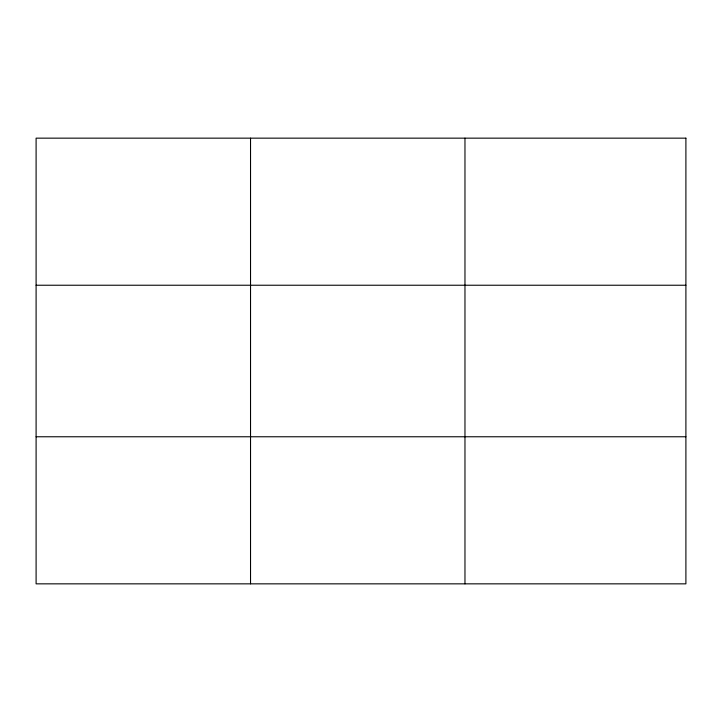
<?xml version="1.0" encoding="UTF-8"?>
<svg xmlns="http://www.w3.org/2000/svg" width="722" height="722" viewBox="0 0 722 722"><rect width="100%" height="100%" fill="white"/><g stroke="black" fill="none" stroke-linecap="round" stroke-linejoin="round"><path stroke-width="1.08" d="M250.534 138.155L250.534 583.845M464.968 138.155L464.968 583.845M36.1 285.235L685.9 285.235M36.1 436.765L685.9 436.765M685.9 138.155L685.9 583.845L36.1 583.845L36.1 138.155L685.9 138.155"/></g></svg>
